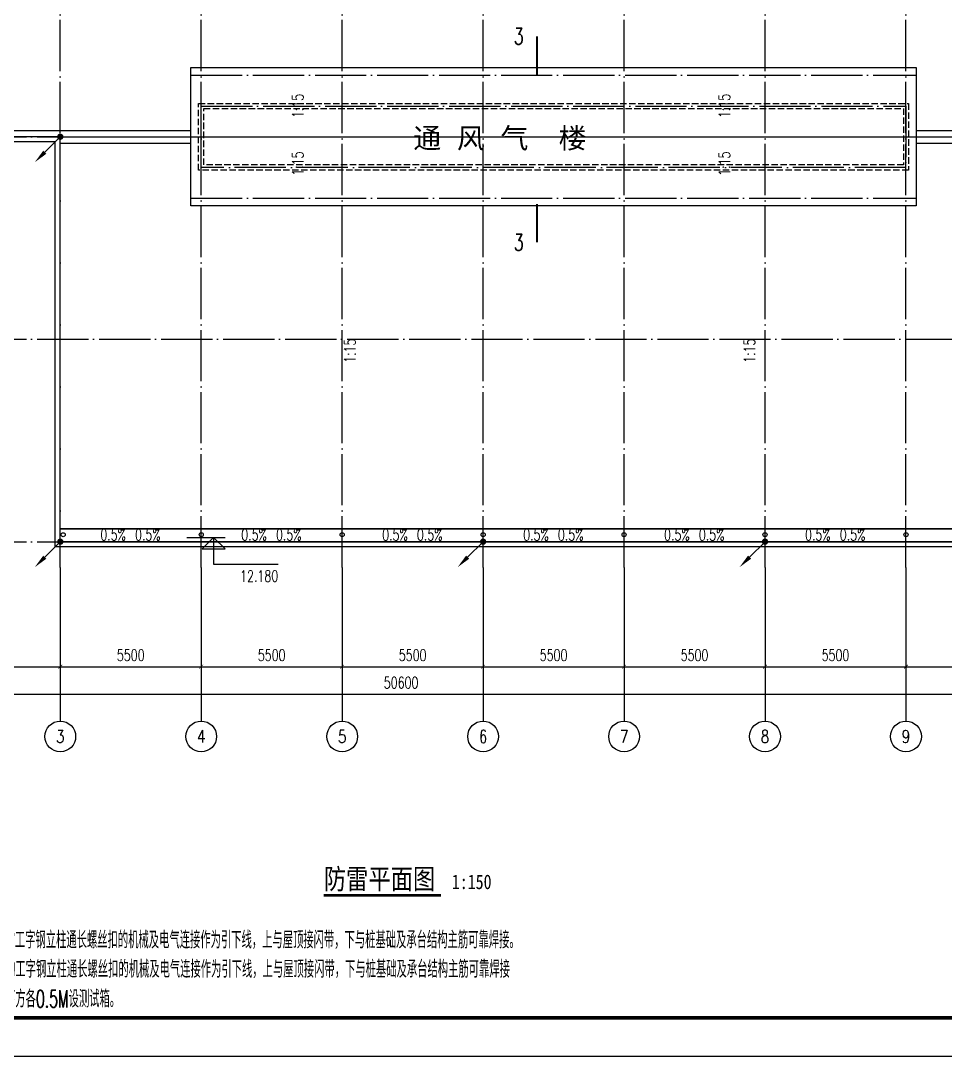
# Model space of a CAD drawing. Extents: x 1162612 to 1711260, y -157368 to 197905.
# Drawn here: x 1636585 to 1672663, y -157368 to -116963 of the extents above; entities that cross this region are included whole.
import ezdxf
from ezdxf.enums import TextEntityAlignment as Align

# ---------------------------------------------------------------- set-up
doc = ezdxf.new("R2010")
doc.units = 0
doc.header["$LTSCALE"] = 1000
doc.header["$MEASUREMENT"] = 0
doc.linetypes.add('DASH', pattern=[0.35, 0.25, -0.1])
doc.linetypes.add('DOTE', pattern=[2.42, 2, -0.2, 0.02, -0.2])
doc.layers.get('0').update_dxf_attribs({"linetype": 'CONTINUOUS'})
doc.layers.get('DEFPOINTS').update_dxf_attribs({"linetype": 'CONTINUOUS'})
for name, color, linetype in [('AXIS', 3, 'CONTINUOUS'), ('AXIS_TEXT', 7, 'CONTINUOUS'), ('DIM_ELEV', 3, 'CONTINUOUS'), ('DIM_SYMB', 3, 'CONTINUOUS'), ('DOTE', 1, 'DOTE'), ('LWIRE', 4, 'CONTINUOUS'), ('PUB_TEXT', 7, 'CONTINUOUS'), ('PUB_TITLE', 4, 'CONTINUOUS'), ('TEL_SYMB', 3, 'CONTINUOUS'), ('TEL_TEXT', 7, 'CONTINUOUS'), ('WIRE-照明', 1, 'CONTINUOUS'), ('填充', 7, 'CONTINUOUS')]:
    doc.layers.add(name, color=color, linetype=linetype)
doc.styles.add('_TCH_AXIS', font='COMPLEX', dxfattribs={"bigfont": 'GBCBIG'})
doc.styles.add('_TCH_DIM', font='SIMPLEX', dxfattribs={"bigfont": 'GBCBIG'})
doc.styles.add('_TCH_DYN', font='')
doc.styles.add('_TCH_LABEL', font='COMPLEX', dxfattribs={"bigfont": 'GBCBIG'})
doc.styles.add('COMPLEX', font='COMPLEX')
doc.styles.add('DIM_FONT', font='SIMPLEX', dxfattribs={"width": 0.7, "bigfont": 'GBCBIG'})
doc.styles.get("Standard").update_dxf_attribs({"font": 'gbenor.shx', "bigfont": 'gbcbig.shx'})
doc.styles.add('STY53', font='COMPLEX', dxfattribs={"width": 0.6, "bigfont": 'HZTXT'})
doc.styles.add('新宋体', font='', dxfattribs={"width": 0.8})
doc.styles.get('_TCH_DYN').set_extended_font_data('SimSun')
doc.styles.get('新宋体').set_extended_font_data('NSimSun')
doc.dimstyles.new('DIMN150', dxfattribs={"dimscale": 1.5, "dimtxt": 300, "dimasz": 100, "dimexe": 250, "dimexo": 300, "dimgap": 150, "dimtad": 1, "dimdec": 0, "dimzin": 0, "dimtxsty": 'DIM_FONT', "dimblk": 'ARCHTICK', "dimcen": 0.09, "dimclrt": 7, "dimazin": 3, "dimtfac": 1, "dimtdec": 0, "dimtix": 1, "dimtmove": 0, "dimatfit": 3, "dimtolj": 1, "dimtzin": 0})

# ---------------------------------------------------------------- blocks, each defined once
blk = doc.blocks.new('_AXISO')
blk.add_circle((0, 0), 0.5)
at = {"layer": 'AXIS_TEXT', "style": 'COMPLEX', "width": 1.041667}
blk.add_attdef('A', text='', height=0.56, dxfattribs=at).set_placement((-0.25, -0.28), (0.25, -0.28), align=Align.FIT)
blk = doc.blocks.new('_ARCHTICK')
at = {"color": 0, "linetype": 'BYBLOCK', "const_width": 0.15}
blk.add_lwpolyline([(-0.5, -0.5), (0.5, 0.5)], dxfattribs=at)
blk = doc.blocks.new('*D87')
at = {"layer": 'AXIS', "color": 0}
for p, q in [((1621175, -141794), (1621175, -146669)), ((1671775, -141794), (1671775, -146669)), ((1621175, -146294), (1671775, -146294))]:
    blk.add_line(p, q, dxfattribs=at)
at = {"layer": 'DEFPOINTS', "color": 0}
for p in [(1621175, -141344), (1671775, -141344), (1671775, -146294)]:
    blk.add_point(p, dxfattribs=at)
at = {"layer": 'AXIS', "color": 0, "xscale": 150, "yscale": 150, "zscale": 150, "rotation": 180}
blk.add_blockref('_ARCHTICK', (1621175, -146294), dxfattribs=at)
at = {"layer": 'AXIS', "color": 0, "xscale": 150, "yscale": 150, "zscale": 150}
blk.add_blockref('_ARCHTICK', (1671775, -146294), dxfattribs=at)
at = {"layer": 'AXIS', "color": 7, "insert": (1646475, -145844), "char_height": 450, "attachment_point": 5, "style": 'DIM_FONT'}
blk.add_mtext('\\A1;50600', dxfattribs=at)
blk = doc.blocks.new('*D89')
at = {"layer": 'AXIS', "color": 0}
for p, q in [((1627175, -141794), (1627175, -145596)), ((1633175, -141794), (1633175, -145596)), ((1627175, -145221), (1633175, -145221))]:
    blk.add_line(p, q, dxfattribs=at)
at = {"layer": 'DEFPOINTS', "color": 0}
for p in [(1627175, -141344), (1633175, -141344), (1633175, -145221)]:
    blk.add_point(p, dxfattribs=at)
at = {"layer": 'AXIS', "color": 0, "xscale": 150, "yscale": 150, "zscale": 150, "rotation": 180}
blk.add_blockref('_ARCHTICK', (1627175, -145221), dxfattribs=at)
at = {"layer": 'AXIS', "color": 0, "xscale": 150, "yscale": 150, "zscale": 150}
blk.add_blockref('_ARCHTICK', (1633175, -145221), dxfattribs=at)
at = {"layer": 'AXIS', "color": 7, "insert": (1630175, -144771), "char_height": 450, "attachment_point": 5, "style": 'DIM_FONT'}
blk.add_mtext('\\A1;6000', dxfattribs=at)
blk = doc.blocks.new('*D90')
at = {"layer": 'AXIS', "color": 0}
for p, q in [((1633175, -141794), (1633175, -145596)), ((1638675, -141794), (1638675, -145596)), ((1633175, -145221), (1638675, -145221))]:
    blk.add_line(p, q, dxfattribs=at)
at = {"layer": 'DEFPOINTS', "color": 0}
for p in [(1633175, -141344), (1638675, -141344), (1638675, -145221)]:
    blk.add_point(p, dxfattribs=at)
at = {"layer": 'AXIS', "color": 0, "xscale": 150, "yscale": 150, "zscale": 150, "rotation": 180}
blk.add_blockref('_ARCHTICK', (1633175, -145221), dxfattribs=at)
at = {"layer": 'AXIS', "color": 0, "xscale": 150, "yscale": 150, "zscale": 150}
blk.add_blockref('_ARCHTICK', (1638675, -145221), dxfattribs=at)
at = {"layer": 'AXIS', "color": 7, "insert": (1635925, -144771), "char_height": 450, "attachment_point": 5, "style": 'DIM_FONT'}
blk.add_mtext('\\A1;5500', dxfattribs=at)
blk = doc.blocks.new('*D91')
at = {"layer": 'AXIS', "color": 0}
for p, q in [((1638675, -141794), (1638675, -145596)), ((1644175, -141794), (1644175, -145596)), ((1638675, -145221), (1644175, -145221))]:
    blk.add_line(p, q, dxfattribs=at)
at = {"layer": 'DEFPOINTS', "color": 0}
for p in [(1638675, -141344), (1644175, -141344), (1644175, -145221)]:
    blk.add_point(p, dxfattribs=at)
at = {"layer": 'AXIS', "color": 0, "xscale": 150, "yscale": 150, "zscale": 150, "rotation": 180}
blk.add_blockref('_ARCHTICK', (1638675, -145221), dxfattribs=at)
at = {"layer": 'AXIS', "color": 0, "xscale": 150, "yscale": 150, "zscale": 150}
blk.add_blockref('_ARCHTICK', (1644175, -145221), dxfattribs=at)
at = {"layer": 'AXIS', "color": 7, "insert": (1641425, -144771), "char_height": 450, "attachment_point": 5, "style": 'DIM_FONT'}
blk.add_mtext('\\A1;5500', dxfattribs=at)
blk = doc.blocks.new('*D92')
at = {"layer": 'AXIS', "color": 0}
for p, q in [((1644175, -141794), (1644175, -145596)), ((1649675, -141794), (1649675, -145596)), ((1644175, -145221), (1649675, -145221))]:
    blk.add_line(p, q, dxfattribs=at)
at = {"layer": 'DEFPOINTS', "color": 0}
for p in [(1644175, -141344), (1649675, -141344), (1649675, -145221)]:
    blk.add_point(p, dxfattribs=at)
at = {"layer": 'AXIS', "color": 0, "xscale": 150, "yscale": 150, "zscale": 150, "rotation": 180}
blk.add_blockref('_ARCHTICK', (1644175, -145221), dxfattribs=at)
at = {"layer": 'AXIS', "color": 0, "xscale": 150, "yscale": 150, "zscale": 150}
blk.add_blockref('_ARCHTICK', (1649675, -145221), dxfattribs=at)
at = {"layer": 'AXIS', "color": 7, "insert": (1646925, -144771), "char_height": 450, "attachment_point": 5, "style": 'DIM_FONT'}
blk.add_mtext('\\A1;5500', dxfattribs=at)
blk = doc.blocks.new('*D93')
at = {"layer": 'AXIS', "color": 0}
for p, q in [((1649675, -141794), (1649675, -145596)), ((1655175, -141794), (1655175, -145596)), ((1649675, -145221), (1655175, -145221))]:
    blk.add_line(p, q, dxfattribs=at)
at = {"layer": 'DEFPOINTS', "color": 0}
for p in [(1649675, -141344), (1655175, -141344), (1655175, -145221)]:
    blk.add_point(p, dxfattribs=at)
at = {"layer": 'AXIS', "color": 0, "xscale": 150, "yscale": 150, "zscale": 150, "rotation": 180}
blk.add_blockref('_ARCHTICK', (1649675, -145221), dxfattribs=at)
at = {"layer": 'AXIS', "color": 0, "xscale": 150, "yscale": 150, "zscale": 150}
blk.add_blockref('_ARCHTICK', (1655175, -145221), dxfattribs=at)
at = {"layer": 'AXIS', "color": 7, "insert": (1652425, -144771), "char_height": 450, "attachment_point": 5, "style": 'DIM_FONT'}
blk.add_mtext('\\A1;5500', dxfattribs=at)
blk = doc.blocks.new('*D94')
at = {"layer": 'AXIS', "color": 0}
for p, q in [((1655175, -141794), (1655175, -145596)), ((1660675, -141794), (1660675, -145596)), ((1655175, -145221), (1660675, -145221))]:
    blk.add_line(p, q, dxfattribs=at)
at = {"layer": 'DEFPOINTS', "color": 0}
for p in [(1655175, -141344), (1660675, -141344), (1660675, -145221)]:
    blk.add_point(p, dxfattribs=at)
at = {"layer": 'AXIS', "color": 0, "xscale": 150, "yscale": 150, "zscale": 150, "rotation": 180}
blk.add_blockref('_ARCHTICK', (1655175, -145221), dxfattribs=at)
at = {"layer": 'AXIS', "color": 0, "xscale": 150, "yscale": 150, "zscale": 150}
blk.add_blockref('_ARCHTICK', (1660675, -145221), dxfattribs=at)
at = {"layer": 'AXIS', "color": 7, "insert": (1657925, -144771), "char_height": 450, "attachment_point": 5, "style": 'DIM_FONT'}
blk.add_mtext('\\A1;5500', dxfattribs=at)
blk = doc.blocks.new('*D95')
at = {"layer": 'AXIS', "color": 0}
for p, q in [((1660675, -141794), (1660675, -145596)), ((1666175, -141794), (1666175, -145596)), ((1660675, -145221), (1666175, -145221))]:
    blk.add_line(p, q, dxfattribs=at)
at = {"layer": 'DEFPOINTS', "color": 0}
for p in [(1660675, -141344), (1666175, -141344), (1666175, -145221)]:
    blk.add_point(p, dxfattribs=at)
at = {"layer": 'AXIS', "color": 0, "xscale": 150, "yscale": 150, "zscale": 150, "rotation": 180}
blk.add_blockref('_ARCHTICK', (1660675, -145221), dxfattribs=at)
at = {"layer": 'AXIS', "color": 0, "xscale": 150, "yscale": 150, "zscale": 150}
blk.add_blockref('_ARCHTICK', (1666175, -145221), dxfattribs=at)
at = {"layer": 'AXIS', "color": 7, "insert": (1663425, -144771), "char_height": 450, "attachment_point": 5, "style": 'DIM_FONT'}
blk.add_mtext('\\A1;5500', dxfattribs=at)
blk = doc.blocks.new('*D96')
at = {"layer": 'AXIS', "color": 0}
for p, q in [((1666175, -141794), (1666175, -145596)), ((1671775, -141794), (1671775, -145596)), ((1666175, -145221), (1671775, -145221))]:
    blk.add_line(p, q, dxfattribs=at)
at = {"layer": 'DEFPOINTS', "color": 0}
for p in [(1666175, -141344), (1671775, -141344), (1671775, -145221)]:
    blk.add_point(p, dxfattribs=at)
at = {"layer": 'AXIS', "color": 0, "xscale": 150, "yscale": 150, "zscale": 150, "rotation": 180}
blk.add_blockref('_ARCHTICK', (1666175, -145221), dxfattribs=at)
at = {"layer": 'AXIS', "color": 0, "xscale": 150, "yscale": 150, "zscale": 150}
blk.add_blockref('_ARCHTICK', (1671775, -145221), dxfattribs=at)
at = {"layer": 'AXIS', "color": 7, "insert": (1668975, -144771), "char_height": 450, "attachment_point": 5, "style": 'DIM_FONT'}
blk.add_mtext('\\A1;5600', dxfattribs=at)
blk = doc.blocks.new('$TELECSYS$00000080')
for p, q in [((-0.7, -0.7), (0, 0)), ((0.104, 0.104), (0.104, 0.104)), ((-0.104, -0.104), (-0.104, -0.104))]:
    blk.add_line(p, q)
at = {"const_width": 0.142}
blk.add_lwpolyline([(0.071, 0, 1), (-0.071, 0, 1)], format="xyb", close=True, dxfattribs=at)
blk.add_solid([(-0.63, -0.77), (-0.77, -0.63), (-1.15, -1.15)])
at = {"width": 0.8, "flags": 9}
blk.add_attdef('A', (0, 0), '', height=0.00002, rotation=180, dxfattribs=at)
blk = doc.blocks.new('EE222')
at = {"color": 8}
for p, q in [((1621175.4, -124293.7), (1638275.4, -124293.7)), ((1666575.4, -124293.7), (1671775.4, -124293.7)), ((1633175.4, -124543.7), (1621175.4, -124543.7)), ((1633175.4, -124543.7), (1671775.4, -124543.7)), ((1633175.4, -140343.7), (1633175.4, -124543.7)), ((1633175.4, -124793.7), (1638275.4, -124793.7)), ((1666575.4, -124793.7), (1671775.4, -124793.7)), ((1671775.4, -139843.7), (1633175.4, -139843.7)), ((1633175.4, -139843.7), (1671775.4, -139843.7)), ((1671775.4, -140343.7), (1633175.4, -140343.7)), ((1633175.4, -140343.7), (1671775.4, -140343.7))]:
    blk.add_line(p, q, dxfattribs=at)
for points in [[(1620975.4, -108543.7), (1671975.4, -108543.7), (1671975.4, -140543.7), (1632975.4, -140543.7), (1632975.4, -124743.7), (1620975.4, -124743.7)], [(1666575.4, -127243.7), (1638275.4, -127243.7), (1638275.4, -121843.7), (1666575.4, -121843.7)]]:
    blk.add_lwpolyline(points, close=True, dxfattribs=at)
for centre in [(1633288.9, -140071.9), (1638675.4, -140071.9), (1644175.4, -140071.9), (1649675.4, -140071.9), (1655175.4, -140071.9), (1660675.4, -140071.9), (1666175.4, -140071.9)]:
    blk.add_circle(centre, 80, dxfattribs=at)
at = {"layer": 'AXIS', "color": 8}
for p, q in [((1633175.4, -141343.7), (1633175.4, -147343.7)), ((1638675.4, -141343.7), (1638675.4, -147343.7)), ((1644175.4, -141343.7), (1644175.4, -147343.7)), ((1649675.4, -141343.7), (1649675.4, -147343.7)), ((1655175.4, -141343.7), (1655175.4, -147343.7)), ((1660675.4, -141343.7), (1660675.4, -147343.7)), ((1666175.4, -141343.7), (1666175.4, -147343.7))]:
    blk.add_line(p, q, dxfattribs=at)
at = {"layer": 'DIM_ELEV', "color": 8}
for p, q in [((1638110.9, -140175.2), (1639610.9, -140175.2)), ((1639160.9, -140175.2), (1638710.9, -140625.2)), ((1639160.9, -140175.2), (1639610.9, -140625.2)), ((1639160.9, -140175.2), (1639160.9, -141225.2)), ((1638710.9, -140625.2), (1639610.9, -140625.2)), ((1639160.9, -141225.2), (1641679.4, -141225.2))]:
    blk.add_line(p, q, dxfattribs=at)
at = {"layer": 'DIM_SYMB', "color": 8, "const_width": 75}
for points in [[(1651773.2, -120621.7), (1651773.2, -122121.7)], [(1651773.2, -127161.5), (1651773.2, -128661.5)]]:
    blk.add_lwpolyline(points, dxfattribs=at)
at = {"layer": 'DIM_SYMB', "color": 8}
for points in [[(1642824.7, -124055.9, 0, 0, 0), (1642824.7, -123106.4, 120, 0, 0), (1642824.7, -122656.4, 0, 0, 0)], [(1659471.2, -124055.9, 0, 0, 0), (1659471.2, -123106.4, 120, 0, 0), (1659471.2, -122656.4, 0, 0, 0)], [(1642824.7, -124909.6, 0, 0, 0), (1642824.7, -125859.1, 120, 0, 0), (1642824.7, -126309.1, 0, 0, 0)], [(1659471.2, -124909.6, 0, 0, 0), (1659471.2, -125859.1, 120, 0, 0), (1659471.2, -126309.1, 0, 0, 0)], [(1644854.7, -130219.5, 0, 0, 0), (1644854.7, -135147.6, 120, 0, 0), (1644854.7, -135597.6, 0, 0, 0)], [(1660449.2, -130219.5, 0, 0, 0), (1660449.2, -135147.6, 120, 0, 0), (1660449.2, -135597.6, 0, 0, 0)], [(1634580.2, -140074.4, 0, 0, 0), (1633932.4, -140074.4, 120, 0, 0), (1633482.4, -140074.4, 0, 0, 0)], [(1637270.6, -140074.4, 0, 0, 0), (1637918.4, -140074.4, 120, 0, 0), (1638368.4, -140074.4, 0, 0, 0)], [(1640080.2, -140074.4, 0, 0, 0), (1639432.4, -140074.4, 120, 0, 0), (1638982.4, -140074.4, 0, 0, 0)], [(1642770.6, -140074.4, 0, 0, 0), (1643418.4, -140074.4, 120, 0, 0), (1643868.4, -140074.4, 0, 0, 0)], [(1645580.2, -140074.4, 0, 0, 0), (1644932.4, -140074.4, 120, 0, 0), (1644482.4, -140074.4, 0, 0, 0)], [(1648270.6, -140074.4, 0, 0, 0), (1648918.4, -140074.4, 120, 0, 0), (1649368.4, -140074.4, 0, 0, 0)], [(1651080.2, -140074.4, 0, 0, 0), (1650432.4, -140074.4, 120, 0, 0), (1649982.4, -140074.4, 0, 0, 0)], [(1653770.6, -140074.4, 0, 0, 0), (1654418.4, -140074.4, 120, 0, 0), (1654868.4, -140074.4, 0, 0, 0)], [(1656580.2, -140074.4, 0, 0, 0), (1655932.4, -140074.4, 120, 0, 0), (1655482.4, -140074.4, 0, 0, 0)], [(1659270.6, -140074.4, 0, 0, 0), (1659918.4, -140074.4, 120, 0, 0), (1660368.4, -140074.4, 0, 0, 0)], [(1662080.2, -140074.4, 0, 0, 0), (1661432.4, -140074.4, 120, 0, 0), (1660982.4, -140074.4, 0, 0, 0)], [(1664770.6, -140074.4, 0, 0, 0), (1665418.4, -140074.4, 120, 0, 0), (1665868.4, -140074.4, 0, 0, 0)], [(1667580.2, -140074.4, 0, 0, 0), (1666932.4, -140074.4, 120, 0, 0), (1666482.4, -140074.4, 0, 0, 0)]]:
    blk.add_lwpolyline(points, format="xyseb", dxfattribs=at)
at = {"layer": 'DOTE', "color": 8}
for p, q in [((1633175.4, -141343.7), (1633175.4, -107743.7)), ((1638675.4, -141343.7), (1638675.4, -107743.7)), ((1644175.4, -141343.7), (1644175.4, -107743.7)), ((1649675.4, -141343.7), (1649675.4, -107743.7)), ((1655175.4, -141343.7), (1655175.4, -107743.7)), ((1660675.4, -141343.7), (1660675.4, -107743.7)), ((1666175.4, -141343.7), (1666175.4, -107743.7)), ((1638275.4, -122143.7), (1666575.4, -122143.7)), ((1620175.4, -124543.7), (1672775.4, -124543.7)), ((1638275.4, -126943.7), (1666575.4, -126943.7)), ((1620175.4, -132443.7), (1672775.4, -132443.7)), ((1620175.4, -140343.7), (1672775.4, -140343.7))]:
    blk.add_line(p, q, dxfattribs=at)
blk.add_lwpolyline([(1638675.4, -123343.7), (1666175.4, -123343.7), (1666175.4, -125743.7), (1638675.4, -125743.7)], close=True, dxfattribs=at)
at = {"layer": '填充', "color": 8, "linetype": 'DASH'}
for points in [[(1638575.4, -123243.7), (1666275.4, -123243.7), (1666275.4, -125843.7), (1638575.4, -125843.7)], [(1638775.4, -123443.7), (1666075.4, -123443.7), (1666075.4, -125643.7), (1638775.4, -125643.7)]]:
    blk.add_lwpolyline(points, close=True, dxfattribs=at)
at = {"layer": 'AXIS', "color": 8}
ref = blk.add_blockref('_AXISO', (1633175.4, -147943.7), dxfattribs=dict(at, xscale=1200, yscale=1200, zscale=1200))
ref.add_attrib('A', '3', dxfattribs={"layer": 'AXIS_TEXT', "color": 8, "height": 493.2, "style": '_TCH_AXIS'}).set_placement((1633011, -148190.3), (1633339.8, -148190.3), align=Align.FIT)
ref = blk.add_blockref('_AXISO', (1638675.4, -147943.7), dxfattribs=dict(at, xscale=1200, yscale=1200, zscale=1200))
ref.add_attrib('A', '4', dxfattribs={"layer": 'AXIS_TEXT', "color": 8, "height": 480.7, "style": '_TCH_AXIS', "width": 0.9375}).set_placement((1638503.7, -148184), (1638847.1, -148184), align=Align.FIT)
ref = blk.add_blockref('_AXISO', (1644175.4, -147943.7), dxfattribs=dict(at, xscale=1200, yscale=1200, zscale=1200))
ref.add_attrib('A', '5', dxfattribs={"layer": 'AXIS_TEXT', "color": 8, "height": 493.2, "style": '_TCH_AXIS'}).set_placement((1644011, -148190.3), (1644339.8, -148190.3), align=Align.FIT)
ref = blk.add_blockref('_AXISO', (1649675.4, -147943.7), dxfattribs=dict(at, xscale=1200, yscale=1200, zscale=1200))
ref.add_attrib('A', '6', dxfattribs={"layer": 'AXIS_TEXT', "color": 8, "height": 506.1, "style": '_TCH_AXIS', "width": 0.928571}).set_placement((1649518.7, -148196.7), (1649832, -148196.7), align=Align.FIT)
ref = blk.add_blockref('_AXISO', (1655175.4, -147943.7), dxfattribs=dict(at, xscale=1200, yscale=1200, zscale=1200))
ref.add_attrib('A', '7', dxfattribs={"layer": 'AXIS_TEXT', "color": 8, "height": 493.2, "style": '_TCH_AXIS'}).set_placement((1655011, -148190.3), (1655339.8, -148190.3), align=Align.FIT)
ref = blk.add_blockref('_AXISO', (1660675.4, -147943.7), dxfattribs=dict(at, xscale=1200, yscale=1200, zscale=1200))
ref.add_attrib('A', '8', dxfattribs={"layer": 'AXIS_TEXT', "color": 8, "height": 493.2, "style": '_TCH_AXIS'}).set_placement((1660511, -148190.3), (1660839.8, -148190.3), align=Align.FIT)
ref = blk.add_blockref('_AXISO', (1666175.4, -147943.7), dxfattribs=dict(at, xscale=1200, yscale=1200, zscale=1200))
ref.add_attrib('A', '9', dxfattribs={"layer": 'AXIS_TEXT', "color": 8, "height": 506.1, "style": '_TCH_AXIS', "width": 0.928571}).set_placement((1666018.7, -148196.7), (1666332, -148196.7), align=Align.FIT)
at = {"layer": 'PUB_TEXT', "color": 8, "width": 0.705882}
for s, height, style, p in [('3', 637.5, '_TCH_LABEL', (1650873.2, -120940.5)), ('3', 637.5, '_TCH_LABEL', (1650873.2, -128980.2)), ('0.5%%%', 446.25, '_TCH_DIM', (1634737.7, -140297.5)), ('0.5%%%', 446.25, '_TCH_DIM', (1636093.1, -140297.5)), ('0.5%%%', 446.25, '_TCH_DIM', (1640237.7, -140297.5)), ('0.5%%%', 446.25, '_TCH_DIM', (1641593.1, -140297.5)), ('0.5%%%', 446.25, '_TCH_DIM', (1645737.7, -140297.5)), ('0.5%%%', 446.25, '_TCH_DIM', (1647093.1, -140297.5)), ('0.5%%%', 446.25, '_TCH_DIM', (1651237.7, -140297.5)), ('0.5%%%', 446.25, '_TCH_DIM', (1652593.1, -140297.5)), ('0.5%%%', 446.25, '_TCH_DIM', (1656737.7, -140297.5)), ('0.5%%%', 446.25, '_TCH_DIM', (1658093.1, -140297.5)), ('0.5%%%', 446.25, '_TCH_DIM', (1662237.7, -140297.5)), ('0.5%%%', 446.25, '_TCH_DIM', (1663593.1, -140297.5))]:
    blk.add_text(s, height=height, dxfattribs=dict(at, style=style)).set_placement(p)
at = {"layer": 'PUB_TEXT', "color": 8, "style": '_TCH_DIM', "width": 0.705882}
for p in [(1642667.2, -123813.7), (1659313.7, -123813.7), (1642667.2, -126066.8), (1659313.7, -126066.8), (1644697.2, -133366), (1660291.7, -133366)]:
    blk.add_text('1:15', height=446.25, rotation=90, dxfattribs=at).set_placement(p)
at = {"layer": 'PUB_TEXT', "color": 8, "style": '_TCH_DYN'}
for s, p in [('通', (1646949.9, -124996.4)), ('风', (1648651.2, -124996.4)), ('气', (1650352.4, -124996.4)), ('楼', (1652620.8, -124996.4))]:
    blk.add_text(s, height=797.5, dxfattribs=at).set_placement(p)
at = {"layer": 'PUB_TEXT', "color": 7, "style": '_TCH_DIM', "width": 0.705882}
blk.add_text('12.180', height=446.25, dxfattribs=at).set_placement((1640194.4, -141907.7))
at = {"layer": 'AXIS', "color": 8}
for p1, p2, distance, picture, middle in [((1621175.4, -141343.7), (1671775.4, -141343.7), -4950, '*D87', (1646475.4, -145843.7)), ((1627175.4, -141343.7), (1633175.4, -141343.7), -3877.2, '*D89', (1630175.4, -144770.9)), ((1633175.4, -141343.7), (1638675.4, -141343.7), -3877.2, '*D90', (1635925.4, -144770.9)), ((1638675.4, -141343.7), (1644175.4, -141343.7), -3877.2, '*D91', (1641425.4, -144770.9)), ((1644175.4, -141343.7), (1649675.4, -141343.7), -3877.2, '*D92', (1646925.4, -144770.9)), ((1649675.4, -141343.7), (1655175.4, -141343.7), -3877.2, '*D93', (1652425.4, -144770.9)), ((1655175.4, -141343.7), (1660675.4, -141343.7), -3877.2, '*D94', (1657925.4, -144770.9)), ((1660675.4, -141343.7), (1666175.4, -141343.7), -3877.2, '*D95', (1663425.4, -144770.9)), ((1666175.4, -141343.7), (1671775.4, -141343.7), -3877.2, '*D96', (1668975.4, -144770.9))]:
    dim = blk.add_aligned_dim(p1=p1, p2=p2, distance=distance, dimstyle='DIMN150', dxfattribs=at)
    dim.commit()
    dim.dimension.update_dxf_attribs({"geometry": picture, "text_midpoint": middle})

msp = doc.modelspace()

# ---------------------------------------------------------------- linework, layer by layer
at = {"layer": 'PUB_TITLE'}
msp.add_lwpolyline([(1604543, -157368), (1693643, -157368), (1693643, -94368), (1604543, -94368)], close=True, dxfattribs=at)
at = {"layer": 'PUB_TITLE', "const_width": 150}
msp.add_lwpolyline([(1608293, -155868), (1692143, -155868), (1692143, -95868), (1608293, -95868)], close=True, dxfattribs=at)
at = {"layer": 'TEL_SYMB', "color": 1, "const_width": 105}
msp.add_lwpolyline([(1648411, -151091), (1652987, -151091)], dxfattribs=at)

# ---------------------------------------------------------------- block references
msp.add_blockref('EE222', (4953, 3053))
at = {"layer": 'LWIRE', "xscale": 864, "yscale": 864, "zscale": 864}
for p in [(1638129, -121490), (1638129, -137290), (1654629, -137290), (1665629, -137290)]:
    msp.add_blockref('$TELECSYS$00000080', p, dxfattribs=at)

# ---------------------------------------------------------------- texts
at = {"layer": 'TEL_TEXT', "color": 1, "style": '新宋体', "width": 0.8}
for s, height, p in [('防雷平面图', 797.5, (1648411, -150846)), ('1:150', 569.6, (1653407, -150846))]:
    msp.add_text(s, height=height, dxfattribs=at).set_placement(p)
at = {"layer": 'WIRE-照明', "color": 3, "linetype": 'CONTINUOUS', "style": 'STY53', "width": 0.6}
for s, p in [('利用建筑物钢结构工字钢立柱通长螺丝扣的机械及电气连接作为引下线，上与屋顶接闪带，下与桩基础及承台结构主筋可靠焊接。', (1633140, -153162)), ('利用建筑物钢结构工字钢立柱通长螺丝扣的机械及电气连接作为引下线，上与屋顶接闪带，下与桩基础及承台结构主筋可靠焊接', (1633159, -154304)), ('于室外地坪上、下方各0.5M设测试箱。', (1633159, -155462))]:
    msp.add_text(s, height=670.05, dxfattribs=at).set_placement(p)

doc.saveas('drawing.dxf')
